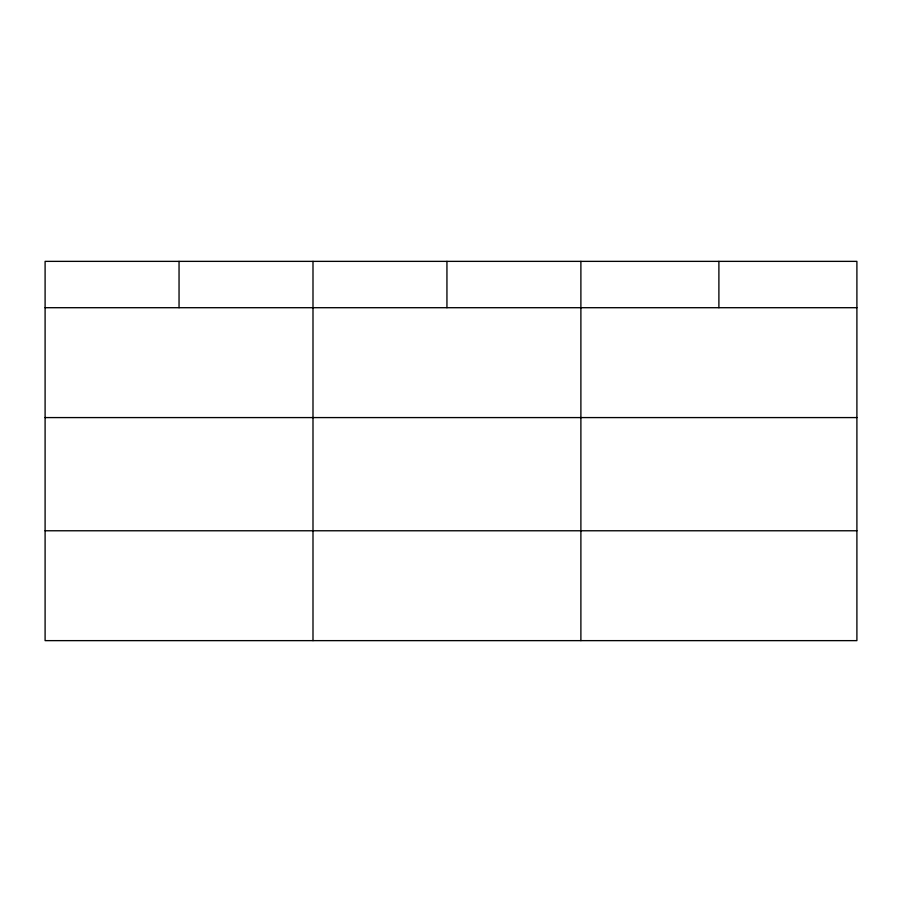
<?xml version="1.0" encoding="UTF-8"?>
<svg xmlns="http://www.w3.org/2000/svg" width="902" height="902" viewBox="0 0 902 902"><rect width="100%" height="100%" fill="white"/><g stroke="black" fill="none" stroke-linecap="round" stroke-linejoin="round"><path stroke-width="1.35" d="M856.9 417.581L856.9 261.366L45.1 261.366L45.1 640.634L856.9 640.634L856.9 417.581L45.1 417.581M45.1 307.706L856.9 307.706M45.1 530.771L856.9 530.771M718.894 261.366L718.894 307.706M580.888 261.366L580.888 640.634M446.941 261.366L446.941 307.706M312.994 261.366L312.994 640.634M179.047 261.366L179.047 307.706"/></g></svg>
